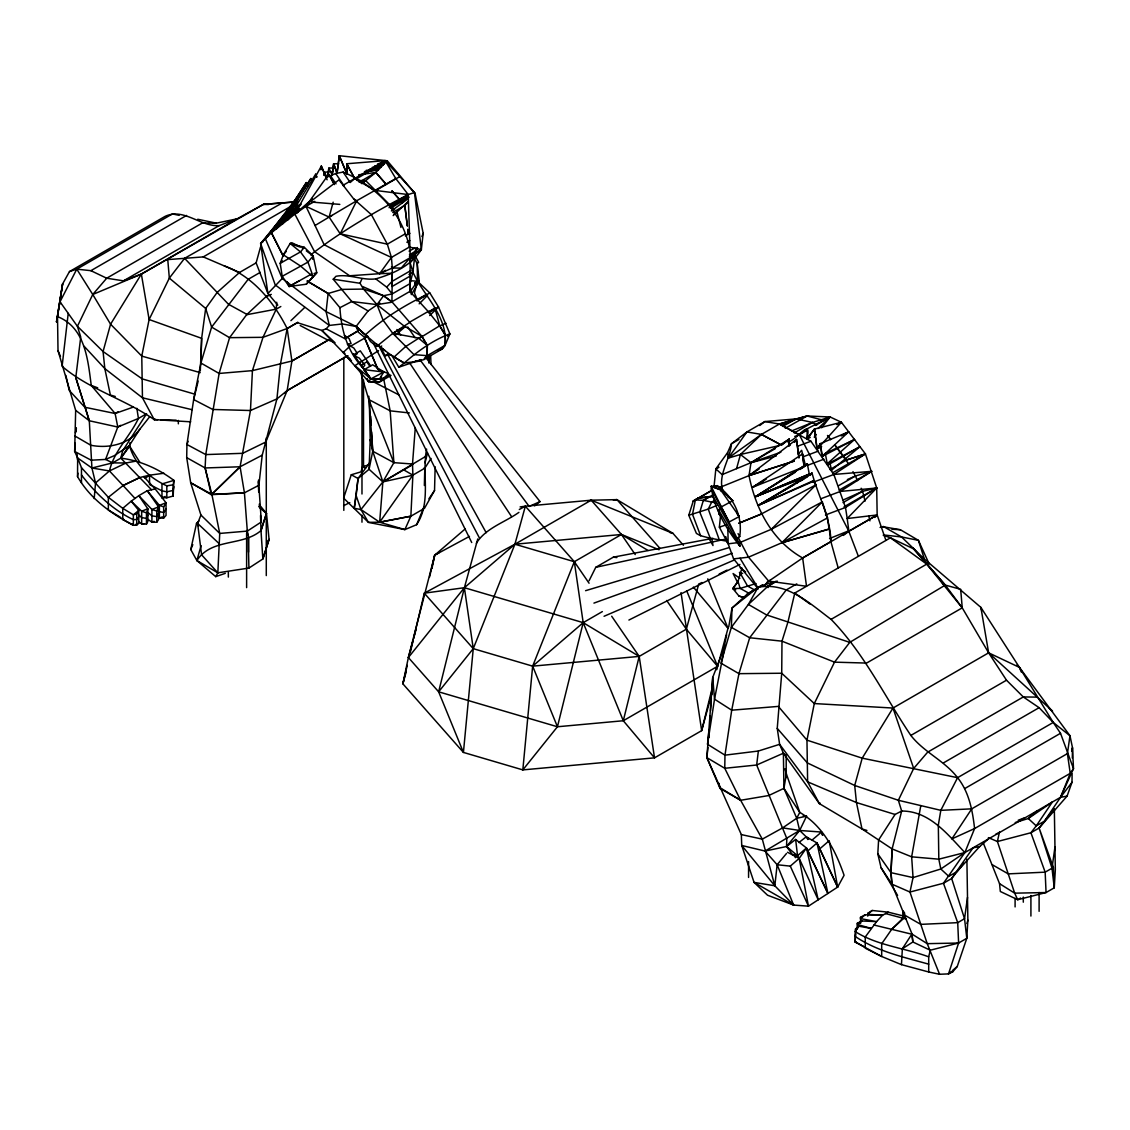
<?xml version="1.0" encoding="UTF-8"?>
<svg xmlns="http://www.w3.org/2000/svg" width="1130" height="1130" viewBox="0 0 1130 1130"><rect width="100%" height="100%" fill="white"/><g stroke="black" fill="none" stroke-linecap="round" stroke-linejoin="round"><path stroke-width="1.5" d="M738.314 542.894L739.839 546.03C726.209 528.699 713.948 508.571 711.166 486.366L717.268 485.66C733.836 497.228 742.777 516.339 739.726 536.609L736.93 538.12L739.839 546.03L739.797 542.894M789.164 445.841L789.192 439.16L750.984 462.679L722.141 474.614L715.841 468.894L727.607 452.593L731.435 443.779L746.916 431.943L764.869 421.575L796.24 418.877L807.117 415.995L830.155 416.984L841.412 422.267L865.425 453.893L876.711 487.991L877.163 514.955L885.92 540.423M821.665 427.733L830.155 416.984L807.131 428.793L807.102 438.949L810.224 437.437M789.037 445.983L789.079 439.189L781.395 445.079L789.192 439.16M787.384 441.632C795.817 442.508 812.286 414.781 806.961 439.005L814.419 429.075L841.412 422.267L821.778 444.062M131.97 524.235L133.566 525.196L122.76 519.489L122.76 508.345L131.207 501.197L138.764 510.463L138.764 523.162L136.744 525.069L133.354 525.281C111.249 513.769 90.075 498.641 77.532 476.577L77.659 457.989L74.665 451.435L75.668 410.36L58.011 350.653L57.517 316.598L62.602 283.955L69.481 271.567L165.135 216.339C184.006 207.595 200.165 226.777 219.149 225.633L237.018 218.867L263.417 204.375L294.097 201.959M369.072 464.769L362.631 466.69L360.936 471.874L351.275 474.755L343.619 498.118L368.422 522.357L404.879 529.603L416.589 524.701C431.618 502.271 421.645 474.318 426.617 449.104M409.978 262.471L410.02 259.18L417.238 247.498M427.31 345.441L427.168 355.668L423.976 359.495L418.382 361.289L404.215 362.998L398.805 367.236L391.941 355.682L404.215 362.998C417.803 351.218 432.974 340.059 449.881 333.873L438.525 306.993L429.88 293.037L417.479 281.243L412.125 270.748M413.891 257.781L417.252 263.756L417.479 281.243C429.541 300.891 447.932 320.595 445.121 345.314L441.929 349.128L423.976 359.495L427.168 355.668L445.121 345.3L449.881 333.873L447.438 336.217M988.411 837.613L997.409 841.539L1030.913 832.754L1039.106 828.022L1067.087 796.113L1071.989 782.299L1072.102 773.64M1072.328 758.046L1072.483 747.665L1069.983 735.743L1019.43 667.392L980.882 607.389L924.382 559.039L901.556 536.962L883.378 526.467L880.101 527.456M415.289 427.578L412.507 464.006L412.888 475.094L410.854 516.212L404.879 529.603L379.652 522.215L382.872 481.889L372.731 451.195L368.818 396.249M198.951 521.043L196.535 523.331L190.772 549.547L196.874 560.551L215.731 576.639L217.836 572.811L219.729 533.431L200.928 515.04L190.688 482.778L186.704 457.636L186.93 444.5L193.654 399.554L200.914 363.027L211.621 327.093L248.148 279.336L260.225 272.372M437.734 350.484L441.929 349.128L445.121 345.314L445.291 335.102L439.683 325.779L428.171 311.47L409.879 291.427L410.247 257.654L408.213 194.558L395.797 178.582L385.132 160.63L346.698 163.765L346.966 174.091L339.268 155.728L387.251 160.771L415.12 193.597L423.185 233.317L421.349 249.589C411.221 265.649 393.381 273.757 375.753 278.884C362.165 280.636 349.58 273.672 335.991 276.271L333.237 279.223L351.797 301.541L368.083 310.934L379.85 303.038M248.529 552.16L248.784 538.544L247.315 531.1L244.419 492.821L240.083 466.775L250.465 410.515L252.428 370.626L263.007 337.319L276.271 309.14L276.723 302.261M424.357 485.49L424.795 468.216L431.067 458.455M370.075 462.099L358.055 478.513L356.148 495.618L360.95 509.545L368.422 522.357L379.652 522.215L410.896 516.184L424.47 508.345L434.541 490.519L435.149 466.761M311.372 200.9L338.958 179.868L353.704 198.937L371.389 214.658L387.336 244.165L391.418 257.428L392.308 268.022L391.926 301.795L421.801 336.246L427.338 345.469L427.168 355.668L413.961 354.608L392.802 333.378L383.028 320.087L376.996 304.62L363.535 289.082L360.032 283.277L333.237 279.223M277.782 305.128L267.923 293.475L260.635 243.529L288.673 209.516M200.293 370.923L201.649 338.336L205.674 308.448L217.158 292.43L239.546 272.457L256.129 262.88L260.507 247.018M718.595 486.733L721.646 486.691L723.073 491.79C717.197 475.179 730.121 460.108 731.435 443.779L738.921 439.471M1048.923 707.634L1052.581 711.236L1037.241 697.111L1023.3 696.956L927.645 752.17L913.69 768.442L898.35 800.28L901.669 811.029L892.121 848.927L891.005 872.671L891.951 884.169L912.08 934.143L912.87 941.982L930.23 950.217L958.607 943.027L966.8 938.296L967.873 920.187L966.885 859.167M224.277 265.889C252.908 276.299 273.757 301.978 287.147 328.533L280.508 363.789L276.921 398.904L262.216 455.178L258.897 485.279L244.419 492.821L211.31 494.672L205.109 467.961L205.759 454.585L219.121 373.451L229.574 337.672L246.608 314.733L266.285 296.427L269.816 294.52M913.662 548.898L890.454 537.809L794.8 593.024L787.963 621.98L781.988 641.176L781.72 673.24L777.242 728.37L779.629 744.331L783.387 753.216L783.938 788.345L799.772 812.399C822.965 825.832 835.649 850.805 844.082 875.284L837.655 887.078L808.473 906.161L793.627 905.074L774.827 885.779L762.312 839.152L740.63 800.28L720.022 788.387L706.886 757.651L712.719 677.393L725.163 645.513M707.903 747.552L706.886 757.651L724.754 768.287L756.662 765.01L783.387 753.216L819.377 803.642L861.992 828.954L892.121 848.927L890.963 872.671L891.951 884.169L909.961 892.036L943.451 883.25L951.658 878.519L963.622 863.32M888.194 912.164L882.572 915.229L867.699 914.325L867.755 913.337L872.219 910.483L888.194 912.164L905.681 916.529L891.711 929.298L881.683 943.79L881.683 956.489L901.458 964.639L928.705 971.984L939.567 974.272L948.522 973.891L952.675 971.885L957.251 966.475L966.8 938.296L964.54 918.718L951.658 878.519L973.057 847.825L979.625 846.596L988.369 838.983M708.934 737.452L709.103 734.232M901.458 964.639L902.362 948.762L911.797 934.199L873.871 925.004M75.159 443.2L74.665 451.435L91.149 460.193L105.57 459.43L114.257 455.687L129.159 445.813L139.753 429.315L149.527 416.942M415.868 287.006L416.066 283.687M897.587 895.412L881.075 867.727L877.798 853.828L878.603 840L895.059 814.462L901.669 811.029C929.411 810.945 947.491 834.194 964.865 852.557L1060.519 797.328L1067.087 796.113M709.725 722.946L710.191 715.94M710.53 710.685L711.335 698.425M711.575 694.922L712.719 677.393L714.527 699.173L707.535 744.274L724.98 755.151L758.357 751.026L779.629 744.331L807.625 781.847L819.377 803.642L820.239 803.148M428.793 362.801L429.315 356.148L426.504 358.041M94.2 498.584L95.542 482.948L91.925 468.018L89.298 420.756L75.781 377.618L80.739 337.065L77.419 326.316L60.017 301.809L76.769 269.152L172.424 213.923L179.176 215.35M129.992 442.734L129.682 446.223C134.767 464.359 150.05 478.287 166.816 485.829L173.173 484.841L173.893 480.377C158.426 468.795 140.12 460.517 120.811 458.159L112.605 462.89L91.925 468.018L77.659 457.989L81.473 467.693L108.339 497.299L122.76 508.345L133.354 514.828L136.744 513.868L138.764 510.463L133.354 514.828L133.354 525.281L132.041 524.278M428.906 362.673L429.527 355.894M714.019 486.804L715.841 468.894L718.624 467.241M707.535 744.274L709.047 729.514M758.103 588.772L733.582 558.884L728.158 543.827L719.358 527.159L720.615 515.068L718.835 514.277L719.372 510.817M706.886 757.651L741.337 834.59L741.732 845.48L754.063 882.389L774.827 885.779L777.143 864.733L786.494 853.489M353.111 353.662L354.693 355.922L359.255 358.055L364.835 365.089L362.871 367.843C347.263 351.359 341.147 329.635 339.932 307.685L328.124 293.489L307.219 281.059L328.124 293.489L326.104 311.626L329.282 325.426L326.16 328.816L321.838 330.412L297.43 322.7M417.521 248.007L414.738 256.383L412.888 272.005L410.134 283.559L392.181 293.913L383.593 295.735L363.535 289.082L342.037 289.393L328.124 293.489M75.95 431.632L76.36 428.256M758.357 751.026L756.662 765.01L786.819 838.502L786.537 846.511L792.766 855.015L797.54 855.692L806.453 847.98L827.923 893.435L817.004 842.966L806.213 836.822L799.659 830.465L796.707 818.261L783.938 788.345L786.367 773.881L784.926 768.824M312.756 259.321L313.165 255.917L304.337 247.343L290.142 243.501L283.348 254.857L280.212 263.332L282.203 276.313L289.111 286.469L306.258 284.223L316.767 272.796L313.165 255.917L306.301 250.86M77.532 476.577L77.956 473.131M320.934 169.698L321.386 166.181L327.107 179.783M410.896 516.184L379.652 522.215L360.95 509.545L354.241 508.302L358.055 478.513L369.072 469.261L372.731 451.195L371.601 431.943M320.878 169.542L321.33 166.096L326.471 178.385M339.268 155.728L337.008 173.074L333.604 163.751L338.788 163.808M315.708 174.288L316.838 177.255L315.651 174.119L287.769 219.743L301.173 204.191M75.498 432.804L76.176 427.889M332.079 174.755L333.604 163.751M967.506 897.39L964.54 918.718L957.717 922.659L920.781 924.368L904.904 915.272L904.297 912.094M1054.968 846.907L1052.002 868.221L1054.262 887.813L1046.055 892.545L1017.692 899.72L1000.318 891.485L999.542 883.66L983.298 843.008M860.509 917.32L860.594 918.634L876.569 921.614L861.823 920.978L857.317 923.267L857.614 924.552L871.173 928.408L858.885 926.219L855.58 928.888L855.198 942.039L881.683 956.489L865.241 948.155L865.241 937.01L876.569 921.614L882.572 915.229L865.114 914.792L860.509 917.32L860.594 923.394M999.542 883.66L1014.684 893.166L1046.055 892.545L1045.165 872.162L1030.913 832.754L1036.266 825.875L1044.459 821.143L1060.519 797.328L1070.237 773.344L1067.398 753.611L1069.983 735.743L1053.231 722.451L1039.106 707.677L1023.3 696.956L1006.505 680.204L988.637 652.829L962.237 607.841L945.302 585.086L912.715 547.824L945.302 585.086L960.67 589.323L962.237 607.841L866.583 663.07L834.519 662.152L781.988 641.176L749.684 637.744L731.364 627.376L731.986 608.081L747.198 594.14L762.637 584.676M354.241 508.302L356.148 495.618M56.5 321.951L62.602 283.955L56.5 321.951L57.517 316.598C85.357 327.587 87.886 359.933 91.248 385.415L115.119 413.495L117.774 427.041L105.57 459.43L112.605 462.89L126.066 462.975L135.883 461.139M738.356 537.795L748.54 557.175L768.711 581.173L806.523 586.258L802.653 557.98C772.284 540.988 755.56 508.754 749.02 475.617L750.984 462.679L775.321 448.61M297.769 322.389L287.147 328.533L291.907 361.021L287.147 390.599L265.734 442.042L242.696 453.314L205.759 454.585L186.93 444.5L188.117 441.293M425.05 462.82L427.493 452.932M728.737 626.853L731.986 608.081L758.075 587.303L773.909 581.583M68.224 313.363L62.094 366.332C89.199 389.469 125.006 399.257 154.203 419.611L190.702 421.815M920.795 805.591L911.656 856.823L913.054 877.586L909.961 892.036L927.236 943.663L939.567 974.272M173.893 486.719L173.173 490.448L166.816 491.804L161.971 490.844L149.541 484.502L149.541 475.179L163.921 473.258M855.58 934.482L855.198 936.445C877.191 951.375 903.52 957.11 928.705 964.158M855.353 941.912L856.95 942.801L855.198 942.039L855.58 928.888M465.292 528.84L434.711 555.155L408.368 657.519L402.887 683.834L463.427 752.425L522.823 769.897L654.524 757.849L701.659 730.644L712.324 691.772M431.971 568.319L434.711 555.155L439.09 552.641M722.861 652.956L726.632 634.862M323.703 175.277L324.338 172.254L326.627 177.241L335.737 173.497L343.139 172.071C375.513 185.814 401.701 211.861 409.357 247.06L421.349 249.589L414.47 192.538L385.132 160.63L381.756 161.519M326.98 177.085L328.872 168.172L332.178 174.896L333.661 163.85L337.121 173.243L339.339 155.827L347.108 174.303L346.811 163.935L354.721 178.582L374.694 190.349L408.213 194.558L414.47 192.538L415.12 193.597M999.485 831.906L997.409 841.539L1014.684 893.166L1017.692 899.72L1020.63 898.025M928.705 971.984L928.705 956.827L930.23 950.217M407.252 665.372L402.887 683.834L406.066 672.265M410.416 651.939L413.185 640.187M429.57 576.978L434.711 555.155L469.459 536.397M1071.65 751.083L1072.483 747.665L1073.5 768.668L1060.519 797.328L1071.989 782.299M173.173 496.042L173.893 480.377L161.971 483.937L161.971 497.737L166.816 497.779L173.173 496.042L173.173 484.841M198.174 381.05L193.654 399.554L212.751 409.47L250.465 410.515L276.921 398.904L287.147 390.599L347.178 355.936M683.424 545.253L672.957 533.374L616.938 499.63L591.188 500.195L514.913 544.222L464.388 587.713L473.258 648.662L463.427 752.425L438.638 691.814L464.388 587.713L477.764 538.954M659.073 549.745L621.458 534.49L574.323 561.709L532.654 666.149L522.823 769.897L557.443 726.76L583.193 622.658L574.323 561.709L525.351 506.212L520.111 506.918M611.683 616.231L639.199 656.403L654.524 757.849L623.294 720.742L639.199 656.403L686.348 629.184L698.623 584.45M712.55 686.616L701.659 730.644L681.023 592.614M716.745 669.695L728.003 628.28L707.79 578.843M723.751 651.939L714.527 699.173L731.717 710.191L778.33 706.405L806.961 740.15L862.204 758.159L957.576 777.68L1053.231 722.451L1060.519 733.285L1073.5 768.668L1070.237 773.344L974.583 828.573L951.87 838.898L971.744 808.84L1067.398 753.611M743.893 597.742L738.949 596.019L732.847 588.561L738.017 581.512L741.944 568.023L740.221 567.769L745.701 571.992M333.166 202.185L329.113 217.087L315.044 225.506M736.562 468.653L740.433 454.5L761.436 434.4L779.389 424.033L796.24 418.877L812.484 422.465L816.651 425.106M686.8 591.032L717.578 666.305L623.294 720.742L557.443 726.76L438.638 691.814L408.368 657.519L413.156 640.089M416.306 628.591L413.58 638.507L424.287 593.179L514.913 544.222L621.458 534.49L647.999 550.465M438.638 691.814L473.258 648.662L514.913 544.222L525.351 506.212L591.188 500.195L672.957 533.374L669.61 532.4M259.844 505.393L266.454 513.373L269.081 539.363L262.909 558.94L248.925 568.065L217.836 572.811L196.874 560.551L201.098 545.635M966.885 923.535L967.873 920.187M710.29 538.261L700.6 535.733L696.419 533.431L688.777 515.266L693.227 501.113L698.623 498.033L709.866 496.564L703.354 500.364L699.795 512.13L710.29 538.261L727.183 541.242L727.268 542.739M267.047 542.019L269.081 539.363L262.852 558.969L261.002 530.676L266.454 513.373L258.982 506.508M1053.231 722.451L1019.43 667.392L988.637 652.829L892.983 708.044L814.292 703.566L781.72 673.24L738.963 673.664L720.898 663.155L731.364 627.376L748.385 604.437L758.075 587.303C786.932 581.569 809.942 603.646 831.073 619.367C864.281 653.479 884.592 696.363 910.851 735.432C924.072 752.382 944.525 760.631 957.576 777.68C969.102 792.003 972.577 810.747 974.583 828.573L964.865 852.557L943.451 883.25L957.717 922.659L958.607 943.027L948.522 973.891L951.46 971.405L952.675 971.885M146.476 512.865L147.846 508.768L138.806 495.675L131.207 501.197L141.66 511.198L146.476 512.865L146.476 524.066L141.66 523.882L139.004 521.891M95.542 482.948L109.455 470.956C114.031 450.927 129.738 436.872 138.411 418.453L145.247 414.512M421.9 236.566L423.185 233.317M217.836 572.811L201.606 554.83L197.623 523.444L200.928 515.04M147.846 515.111L146.476 518.458L141.66 517.54L139.047 515.209M190.772 549.547L192.806 544.66M416.589 524.701L423.792 507.483M360.032 283.277L361.953 278.743M156.773 511.028L158.567 506.876L147.267 490.717L138.806 495.675L151.914 509.489L156.773 511.028L156.773 522.215L151.914 522.173L147.988 519.405M69.481 271.567L76.769 269.152L92.759 294.492L141.363 274.096L237.018 218.867L216.31 223.161L202.355 222.991L106.7 278.22L92.759 294.492L77.419 326.316L103.07 351.515L142.154 378.875L195.321 394.314M774.827 885.779L741.732 845.48L765.067 851.06L786.537 846.511L799.659 830.465L806.566 816.185L803.204 815.747M589.083 580.735L595.764 567.317L613.378 557.147L712.945 538.332M957.576 777.68L940.81 810.337L938.324 825.112L938.818 859.181L940.824 868.998L948.805 876.372L956.997 871.64L979.625 846.596M741.337 834.59L762.312 839.152L782.624 827.88L796.707 818.261L799.772 812.399L786.367 773.881M146.476 524.066L147.846 521.453L147.846 508.768L141.66 511.198L141.66 523.882L143.764 523.967M158.567 513.218L156.773 516.622L151.914 515.831L147.988 512.596M404.215 362.998C386.531 353.295 370.923 340.074 356.105 326.457L342.418 323.943L329.282 325.426L275.212 284.901L260.635 243.529L271.412 232.752L294.845 214.121L321.33 166.096M711.151 488.965L721.138 507.003L717.988 510.647M383.536 378.253L390.175 410.84L393.876 462.65L382.872 481.889L360.95 509.545M155.191 488.965L147.267 490.717L159.387 505.378L159.387 518.063L163.666 518.034L163.666 506.847L166.039 502.765L155.191 488.965L143.665 476.577M802.399 454.062L804.235 466.761L752.637 487.256L802.455 453.963M809.532 436.632L807.102 438.949L814.476 429.061L817.061 449.217L820.408 443.596L848.658 431.815L822.188 456.449L820.408 443.596M476.352 543.276C485.618 528.077 504.827 522.427 518.91 512.37M814.476 429.061L817.159 449.189L820.338 443.624L822.089 456.492L825.296 453.427L827.4 464.585M415.487 256.425L418.623 262.259L417.252 263.756L419.23 281.398L411.32 294.591L411.235 289.308M379.412 379.186L383.776 371.996L372.688 364.764L364.143 369.694L370.894 378.903L379.115 382.378L368.479 381.587L343.167 352.532L321.838 330.412L335.045 342.743L326.471 339.396L300.199 325.539M146.603 413.721L122.662 450.828L120.811 458.159L151.533 489.77M293.39 208.937L282.062 224.277L310.849 178.441L312.205 181.153L310.92 178.54L282.062 224.277L297.543 205.378M129.159 445.813L120.811 458.159L129.682 446.223L139.781 462.17M156.773 522.215L158.567 519.56L158.567 506.876L151.914 509.489L151.914 522.173L154.104 521.311M721.138 491.437L722.07 490.053L711.166 486.366L736.93 538.12L712.861 495.901M428.877 498.824L434.541 490.519M858.885 926.219L855.198 931.586C877.53 945.683 904.353 947.844 928.705 956.827M297.84 212.412L294.845 214.121L299.055 208.782L294.845 214.121L314.55 251.665L349.622 275.777L379.595 273.686L392.308 268.022L410.247 257.654L414.738 256.383L410.162 262.895L412.888 272.005L408.975 274.534M735.729 589.846L732.847 588.561L738.017 581.512L740.178 588.405L749.331 593.462M379.652 522.215L412.888 475.094L424.795 468.216L424.188 467.862M289.873 209.954L276.737 228.514L291.639 209.417M299.676 209.022L294.845 214.121L305.962 206.324L328.745 174.133L334.395 184.571L328.858 174.331M166.039 509.107L163.666 512.441L159.387 511.721M289.859 210.265L276.737 228.514L306.329 182.509L308.109 186.351M282.062 224.277L293.108 208.994M409.357 247.06L391.418 257.428L379.595 273.686L324.126 244.687L305.962 206.324L312.332 198.301M271.412 232.752L283.107 255.832L271.412 232.752L297.586 197.383M796.523 439.415L794.376 442.296L796.466 439.443L798.966 457.763L796.466 439.443L749.02 475.617L721.646 486.691M297.741 200.716L276.737 228.514L306.399 182.622L307.685 185.504M299.365 204.502L287.769 219.743L294.45 211.79M138.764 516.82L136.744 519.461L133.354 519.687C112.407 509.658 95.513 493.217 81.473 475.01M302.642 190.052L265.338 238.628L282.232 278.474L326.104 311.626L356.105 326.457L358.507 332.305L364.82 337.545L366.205 335.723L356.67 326.98M282.825 202.609L184.586 258.332L169.331 278.121L149.118 319.536L141.773 356.105L142.451 397.802L154.203 419.611L157.579 419.696M942.434 583.405L945.302 585.086L849.76 642.363L834.519 662.152L814.292 703.566L806.961 740.15L807.625 781.847L856.455 802.554L895.059 814.462M368.083 310.934L356.105 326.457L365.315 334.918C384.271 317.431 406.701 304.097 429.88 293.037M293.772 206.691L296.964 202.609M814.236 437.155L816.354 434.457M1039.106 828.022L1054.332 808.685L1055.335 869.705L1054.262 887.813L1053.372 867.43L1039.106 828.022L1052.002 868.221L1045.165 872.162L1008.228 873.871L992.366 864.775M408.368 657.519L464.388 587.713L583.193 622.658L639.199 656.403L532.654 666.149L473.258 648.662L424.287 593.179L464.388 587.713M265.338 238.628L277.231 224.065M285.89 213.485L289.139 209.516M196.874 560.551C211.522 537.838 242.399 546.595 261.002 530.577L261.002 530.676M286.201 251.453L283.348 254.857L300.552 266.03L313.264 276.963L307.967 262.103L300.481 251.919L290.142 243.501L291.766 242.696L300.693 247.103M282.316 260.818L280.212 263.332L300.481 251.919L304.337 247.343L302.176 247.837M313.165 255.917L307.967 262.103L282.203 276.313M311.329 274.138L289.111 286.469L287.19 281.879M306.258 284.223L316.767 272.796L314.055 273.474M810.154 475.236L812.018 473.046C818.092 495.773 830.423 517.272 830.931 541.637L830.875 541.129M831.496 470.221L859.972 446.703L830.042 462.65L827.767 465.136M408.227 201.507L393.169 215.604M410.247 257.654L409.441 256.454L421.349 249.589L410.247 257.654L401.192 268.078L392.308 268.022L391.489 266.821M408.156 201.55L404.681 205.533L392.746 212.511M809.815 475.504L812.018 473.046L758.287 505.407L813.586 481.281L815.987 484.812L812.993 480.744M367.236 378.508L368.479 381.587L370.894 378.903L383.776 371.996L378.112 369.298M874.903 517.469L877.163 514.955L847.203 518.543L845.508 507.469L833.855 474.487L810.93 441.237L779.389 424.033L764.869 421.575L759.713 425.53M284.831 393.141L287.147 390.599L347.927 355.653M798.19 454.105L801.664 450.291L805.591 466.054M392.181 293.913L386.686 287.133L392.068 281.384L410.02 271.031M267.81 235.902L260.635 243.529L263.29 241.396M139.753 429.315C128.693 444.486 108.438 448.751 90.796 445.248L75.032 436.081M821.002 498.697L840.353 491.437L876.711 487.991L847.203 518.543L848.884 531.269L843.361 535.422M733.582 558.884L748.54 557.175L781.875 542.739L822.4 501.805L771.366 529.278L740.531 542.287L728.158 543.827L727.833 527.583M419.159 303.829L427.493 295.439M771.366 529.278L815.987 484.812L761.013 514.164L738.865 523.218L761.013 514.164M891.711 929.298L902.997 918.21L906.345 919.029M258.473 480.109L261.355 521.947L247.315 531.1L219.729 533.431L211.861 494.361L240.083 466.775L262.216 455.178M808.176 476.14L755.56 496.649L807.413 463.766L805.266 465.814L807.343 463.794L809.447 474.939M429.697 315.524L438.525 306.993L428.312 311.682M290.919 320.652L304.789 307.388M818.021 428.538L830.155 416.984L812.484 422.465L791.494 430.996M391.418 257.428L340.215 233.811L329.113 217.087L305.962 206.324L309.804 202.68M763.965 585.637L768.711 581.173L802.653 557.98L830.875 541.609L829.251 528.911L781.875 542.739L827.556 517.837L822.301 501.847M849.76 642.363L766.521 614.904L748.385 604.437L768.061 586.131L775.632 581.343M282.232 278.474L267.923 293.475L256.129 262.88M354.693 355.922L357.348 353.535L353.86 348.082L347.376 344.198L351.105 343.619L349.099 338.548L344.353 335.299M419.315 338.308L439.683 325.779M827.33 463.667L854.506 439.514L825.366 453.398M395.458 335.158L405.472 326.415M1037.015 810.902L1028.272 818.516L1015.206 822.555M294.845 214.121L311.922 199.29M822.711 835.112L821.496 832.047L799.659 830.465L765.067 851.06L777.143 864.733L790.294 866.131L799.192 858.405L806.453 847.98L795.633 839.449L786.537 846.511L797.54 855.692L799.192 858.405L818.205 899.805L806.453 847.98L827.923 893.435M808.105 850.692L817.004 842.966L837.655 887.078L829.208 840.678L820.309 848.404M602.346 611.598L583.193 622.658L532.654 666.149L557.443 726.76M812.173 839.986L821.496 832.047L822.513 835.31M860.594 918.634L865.114 914.792M867.699 914.325L872.219 910.483M861.823 920.978L857.614 924.552L857.614 927.73M952.618 970.416L957.251 966.475M310.609 254.928C340.893 231.495 374.242 212.129 408.213 194.558L389.469 205.9M145.219 478.244L149.541 475.179L139.725 477.538L123.099 485.547L108.339 497.299L108.339 509.997L120.783 517.498M361.868 183.71L375.824 172.466L387.251 160.771L381.813 161.788M534.631 505.845L540.027 501.593L425.459 357.207M798.882 842.542L806.213 836.822L808.769 838.926M794.757 436.434L799.348 434.725L807.032 428.877M391.375 210.943L408.128 198.711M428.553 312.473L434.852 307.925L439.754 325.878L445.291 335.102M414.809 283.051L417.479 281.243L419.23 281.398M426.264 357.744L429.852 355.314M416.914 300.693L426.335 294.464M794.192 461.153L749.02 475.617L759.049 469.035M833.77 474.515L865.425 453.893L846.54 459.981L829.9 469.586M902.362 948.762L912.87 941.982L911.797 934.199M840.183 491.508L871.753 471.323L833.926 474.445L812.964 482.298M842.895 435.488L848.658 431.815L841.158 435.954M807.823 475.589L755.56 496.649L807.343 463.794M845.452 507.483L876.711 487.991L862.614 491.31L842.655 500.223M838.531 424.075L841.412 422.267L836.737 424.541M755.56 496.649L809.377 474.035L755.56 496.649L795.393 472.241M799.814 469.529L802.766 467.721M410.289 259.067L414.738 256.383M414.696 282.924L417.479 281.243L414.442 292.953L417.111 299.351M326.16 328.816L344.918 338.661L359.058 330.115M425.487 455.701L426.194 456.11L382.872 481.889L369.072 469.261L370.216 439.655L369.326 401.87M377.816 189.36L399.794 176.577M428.906 312.742L435.77 308.631M389.073 207.708L408.495 196.112M416.998 300.735L427.013 294.746M439.754 325.878L446.025 323.293M390.853 208.047L409.046 197.213M414.738 284.068L417.733 282.288M766.154 479.219L752.637 487.256L763.428 481.422M409.427 254.829L413.877 252.188M385.132 160.63L342.757 185.489M356.12 179.02L387.251 160.771L377.575 163.963M359.481 182.029L375.824 172.466L386.248 184.345M361.162 183.343L365.725 180.673L394.652 209.742M813.544 480.589L758.287 505.407L793.91 484.699M796.876 482.962L807.272 476.931M758.287 505.407L797.695 482.538M800.718 480.787L803.755 479.021M76.769 269.152L90.894 270.677L186.549 215.449M90.894 270.677L106.7 278.22L123.495 280.847L219.149 225.633M293.828 202.072L263.417 204.375L141.363 274.096L123.495 280.847M297.783 322.403L287.147 328.533L263.007 337.319L229.574 337.672L211.621 327.093L205.674 308.448L169.331 278.121L167.763 259.603L203.273 256.906L292.854 205.194M394.017 213.923L397.054 212.172L400.952 227.469M184.586 258.332L228.472 304.253L247.06 314.465M405.289 233.811L387.336 244.165L340.215 233.811L356.741 200.716L395.797 178.582M280.819 306.513L276.271 309.14L246.608 314.733M84.849 407.266L115.119 413.495L118.071 411.786M385.542 270.254L379.595 273.686L392.209 273.248L392.11 286.483L410.063 276.13M75.668 410.36L89.298 420.756L117.774 427.041L120.726 425.332M154.203 419.611L155.064 419.117M409.879 291.427L391.926 301.795L383.593 295.735L362.603 286.554M115.26 396.475L110.373 395.006L104.822 368.606L103.07 351.515L110.571 324.211L141.363 274.096L149.118 319.536L201.649 338.336L200.914 363.027L219.121 373.451L252.428 370.626L291.907 361.021L328.35 339.975M344.918 338.661L358.365 330.892M364.82 337.545L367.533 335.977M367.73 336.345L348.746 347.291L343.167 352.532L344.933 353.478M410.218 321.838L428.171 311.47M370.668 365.922L360.301 350.851L353.775 354.622L362.871 367.843M410.36 322.05L392.802 333.378L376.671 346.43L370.442 341.472L367.377 336.669M376.671 346.43L378.592 345.314M381.714 346.02L380.231 346.868L385.189 355.653L390.74 354.764M378.564 350.667L354.905 365.64L370.894 378.903L382.547 379.284M361.077 365.23L366.897 361.868L369.764 366.205M389.991 374.892L382.505 379.214L370.894 378.903L359.015 362.264L365.71 371.968L364.143 369.694L383.776 371.996M394.116 356.981L405.373 346.769L421.801 336.246L427.338 345.469L418.524 338.068L392.802 333.378L405.43 326.358M391.036 375.4L379.059 382.321L368.479 381.587M415.219 360.993L418.382 361.289L420.53 360.06M412.69 464.67L382.872 481.889L412.874 475.236M715.841 468.894L718.821 467.17M711.18 490.745L693.227 501.113L712.154 490.222M700.6 535.733L692.506 514.348L695.402 499.884L703.354 500.364L713.016 494.813M838.418 423.99L841.412 422.267M794.178 461.054L749.02 475.617L751.987 473.894M832.499 472.877L865.425 453.893L846.427 460.051L834.844 445.022M838.63 485.66L855.368 475.998L871.753 471.323L839.237 490.067M843.037 502.61L862.614 491.31L861.173 488.245M844.039 506.819L876.711 487.991M802.653 557.98L877.163 514.955L848.814 531.241L858.39 556.313M767.185 582.049L770.222 580.297M882.926 526.721L900.441 529.758L918.422 540.352L929.157 563.941M796.763 583.885L786.198 589.987L749.684 637.744L738.963 673.664L731.717 710.191L724.98 755.151L724.754 768.287L740.63 800.28L768.739 795.534L783.938 788.345M831.073 619.367L926.727 564.138L962.237 607.841M910.851 735.432L1006.505 680.204M943.451 762.905L1039.106 707.677M964.865 788.5L1060.519 733.285M291.907 361.021L329.904 339.155M794.206 432.974L812.484 422.465M821.312 419.724L807.117 415.995L779.389 424.033L799.348 434.725L806.679 430.502M815.479 425.431L830.155 416.984M714.372 500.562L711.731 502.073L708.256 509.079L688.777 515.266M828.191 464.84L859.972 446.703M698.651 498.019L693.227 501.113L698.693 498.005L713.143 496.621M305.962 206.324L314.762 201.366M785.279 428.284L807.117 415.995M777.172 581.004L768.061 586.131L768.061 587.614M332.022 215.463L329.113 217.087L356.741 200.716L353.704 198.937M782.723 426.42L796.24 418.877L781.988 425.445M299.351 280.791L289.111 286.469L292.359 285.636M817.159 449.189L821.665 446.703M405.303 235.888L409.922 233.359M406.828 242.23L409.809 240.619M749.02 475.617L753.583 473.117M519.306 509.475L525.351 506.212M714.216 487.313L717.268 485.66L719.203 488.541M711.166 486.366L720.756 490.039L739.288 516.509L729.245 521.933L721.957 508.5M409.088 251.143L415.077 247.936M822.188 456.449L854.506 439.514M339.932 307.685L351.797 301.541L376.996 304.62L392.181 302.176L383.593 295.735L376.996 304.62L403.834 325.821L421.801 336.246M628.902 620.045L739.91 564.435M343.619 505.675L349.791 502.624M698.806 584.055L701.956 582.501M719.203 573.984L727.042 570.113M91.925 468.018L109.455 470.956L123.099 485.547L139.725 477.538M109.455 470.956L126.066 462.975M420.996 359.594L398.805 367.236M540.027 501.593L529.179 506.438L420.191 360.06M847.345 479.586L855.368 475.998L857.543 480.589M604.07 616.274L734.514 559.901M717.409 505.166L708.256 509.079L719.443 540.239M117.774 427.041L138.411 418.453L136.857 408.311M122.76 519.489L123.551 519.164M722.07 490.053L720.756 490.039L732.862 500.675L721.138 507.003M266.285 296.427L271.313 294.407M138.764 523.162L135.854 524.306L136.744 525.069L136.744 513.868M161.971 497.737L165.263 496.451M159.387 518.063L162.339 516.904L163.666 518.034L166.039 515.45L166.039 502.765L159.387 505.378L163.666 506.847M996.053 833.94L999.301 832.669M385.189 355.653L388.254 354.467M1018.13 820.281L1024.529 817.795M797.865 446.124L810.93 441.237M803.275 456.732L818.459 451.054M807.244 465.433L823.897 459.204M825.451 514.983L845.508 507.469M829.547 538.53L848.814 530.775M593.928 603.109L732.184 553.22M115.119 413.495L133.156 407.153M727.607 452.593L728.243 458.13L740.433 454.5L750.984 462.679L780.858 452.212M215.731 576.639L225.294 573.334M588.32 501.169L591.188 500.195L621.458 534.49L635.23 554.576M719.358 527.159L726.364 524.8M585.58 590.679L729.26 547.556M756.012 583.56L740.178 588.405L732.847 588.561M781.875 542.739L829.109 529.165L827.499 517.851M750.984 462.679L776.253 455.997M740.433 454.5L779.686 445.474M595.764 567.317L724.302 539.42M796.707 818.261L806.566 816.185M375.132 165.926L383.79 164.302L375.231 165.969L383.79 164.302L378.607 164.246M358.916 181.902L365.725 180.673L357.038 180.475M369.595 169.189L381.008 167.155L372.307 167.311M370.894 168.723L381.008 167.155M364.552 171.901L378.409 169.811L366.191 170.333M358.62 174.811L375.824 172.466L386.206 184.374M613.449 500.11L616.938 499.63L660.019 548.446M364.496 171.576L378.409 169.811M613.477 499.954L616.938 499.63M971.744 808.84L940.81 810.337L898.35 800.28L854.704 785.477L807.328 762.905L777.242 728.37M186.704 457.636L205.109 467.961L240.083 466.775L211.31 494.672L190.688 482.778L211.861 494.361L244.419 492.821M324.268 172.156L333.011 171.774M958.607 943.027L927.236 943.663L912.08 934.143M328.802 168.073L334.028 167.975M160.954 419.781L176.153 420.176M263.417 204.375L268.474 204.53M891.81 529.25L900.441 529.758M371.516 442.819L370.216 439.655L372.731 451.195L393.876 462.65L412.507 464.006M411.306 280.748L417.479 281.243L410.134 291.808L409.752 280.636L410.134 283.559L409.54 282.684M311.739 202.086L339.819 204.389M409.357 412.944L390.175 410.84L368.761 399.526L360.202 370.866M883.491 534.942L901.556 536.962L918.422 540.352L924.382 559.039M613.378 557.147L616.853 557.57M782.624 827.88L799.659 830.465M703.354 500.364L716.095 502.963M197.75 219.248L216.31 223.161M375.654 381.502L379.059 382.321L388.607 373.719L377.83 369.242L364.51 337.729M192.001 409.682L142.451 397.802L104.822 368.606L84.185 346.317M885.609 913.577L902.997 918.21M200.222 372.632L141.773 356.105L110.571 324.211L92.759 294.492M738.949 596.019L743.597 597.346M514.913 544.222L574.323 561.709L589.069 583.221M866.894 830.423L861.992 828.954L856.455 802.554L854.704 785.477L862.204 758.159L892.983 708.044L913.69 768.442M883.293 535.267L890.454 537.809L926.727 564.138M742.65 573.503L739.444 572.359L740.927 575.311M290.142 243.501L299.168 246.75M91.248 385.415L97.717 387.844M793.627 905.074L767.553 895.228L754.063 882.389L793.627 905.074L777.143 864.733M892.121 848.927L911.656 856.823L938.818 859.181L964.865 852.557L940.824 868.998L913.054 877.586L891.005 872.671L877.798 853.828M203.273 256.906L239.546 272.457M362.631 466.69L365.597 468.06M373.79 381.982L398.848 394.85M787.511 852.26L799.192 858.405L808.473 906.161L790.294 866.131M351.275 474.755L358.055 478.513M855.241 941.855L864.337 946.884M754.967 590.185L747.58 586.06L740.475 573.687M1052.199 866.767L1053.372 867.43M403.721 469.854L412.846 475.123M720.573 788.062L740.63 800.28M739.853 578.334L733.088 573.532L737.819 582.896M794.8 593.024L810.125 604.112M375.753 278.884L386.686 287.133M376.756 344.17L385.415 350.766M783.387 753.216L786.155 755.349M727.649 496.564L732.862 500.675M346.373 356.388L351.501 360.823M246.623 530.493L247.753 534.561M248.19 538.021L248.925 568.065M1037.241 697.111L988.637 652.829L980.882 607.389L981.758 610.694M197.623 523.444L219.545 543.996M1017.028 664.934L1019.43 667.392L1021.308 672.053M84.835 407.252L69.198 390.387L65.865 375.443M123.099 485.547L135.007 498.429M348.266 357.08L350.484 359.495M392.039 190.956L402.478 202.821L391.983 190.984M693.368 587.12L728.003 628.28M717.578 666.305L686.348 629.184L666.686 600.482M737.198 513.952L739.288 516.509M830.677 439.542L827.499 435.445L830.635 439.556M834.901 444.994L848.955 464.359M365.71 371.968L370.894 378.903M196.535 523.331L198.499 526.001M343.139 172.071L350.187 182.509L354.721 178.582L346.698 163.765M335.737 173.497L344.014 185.744M330.412 175.602L336.02 183.879M407.746 326.937L415.077 337.771M396.913 329.508L400.642 335.045M409.498 362.716L511.565 516.608M881.075 867.727L891.951 884.169M806.213 836.822L807.865 839.534M740.051 558.262L758.357 588.645M718.638 510.082L739.839 546.03L732.904 533.727M708.694 537.937L713.002 545.564L711.9 539.109M738.045 533.628L739.726 536.609M387.336 353.86L486.183 532.682M852.952 471.634L855.368 475.998M378.451 345.088L479.431 537.993M799.348 434.725L848.884 531.284M787.878 440.827L790.181 445.389M373.507 343.506L471.719 542.527M377.801 369.242L364.736 338.068M381.163 376.361L382.505 379.214M817.004 842.966L837.655 887.078M793.938 854.506L795.407 857.67M58.011 350.653L60.469 356.402M583.193 622.658L623.294 720.742M368.761 399.526L393.876 462.65M89.298 420.756L75.781 377.618M725.742 536.595L727.183 541.242M830.889 541.68L838.192 567.98M59.763 300.396L60.653 303.659M205.109 467.961L211.861 494.361M862.614 491.31L865.057 501.155M868.73 515.93L869.945 520.845M718.906 783.288L720.022 788.387M829.971 462.679L831.539 470.928M802.385 453.992L804.108 466.634M408.453 234.348L407.789 229.263L408.481 234.334M260.536 515.506L261.002 530.577L266.454 513.373L259.519 507.469L259.335 504.036M795.633 839.449L797.54 855.692M77.066 454.091L77.405 459.289M369.877 402.167L370.075 405.67M370.697 416.179L371.205 424.936M902.898 911.712L902.856 910.78L902.898 916.882M258.191 481.747L258.714 492.03M430.671 355.964L431.024 364.496M1039.106 892.488L1039.106 911.331M1030.913 895.511L1030.913 916.063M1023.3 897.065L1023.3 902.192M1015.093 898.364L1015.093 906.924M867.755 913.337L867.755 916.133M857.317 923.267L857.317 928.86M786.198 756.606L786.198 777.638M748.569 861.54L748.569 877.431M363.521 379.85L363.521 467.523M361.981 372.787L361.981 494.008M361.981 515.153L361.981 522.201M343.817 357.405L343.817 510.379M287.147 328.533L287.147 332.022M266.285 437.932L266.285 575.594M246.623 532.908L246.623 587.628M228.345 571.78L228.345 577.077M178.342 420.416L178.342 423.835M166.816 485.829L166.816 497.779M81.473 467.693L81.473 482.849M1052.312 802.06L1036.266 825.875L1028.272 818.516L1052.312 802.06M746.916 431.943L728.243 458.13L761.436 434.4L779.87 444.26L761.436 434.4L746.916 431.943M404.794 205.462L407.337 225.873L404.794 205.462M757.835 588.01L747.198 594.14L757.82 588.01M417.987 360.865L416.758 361.487L417.987 360.88"/></g></svg>
